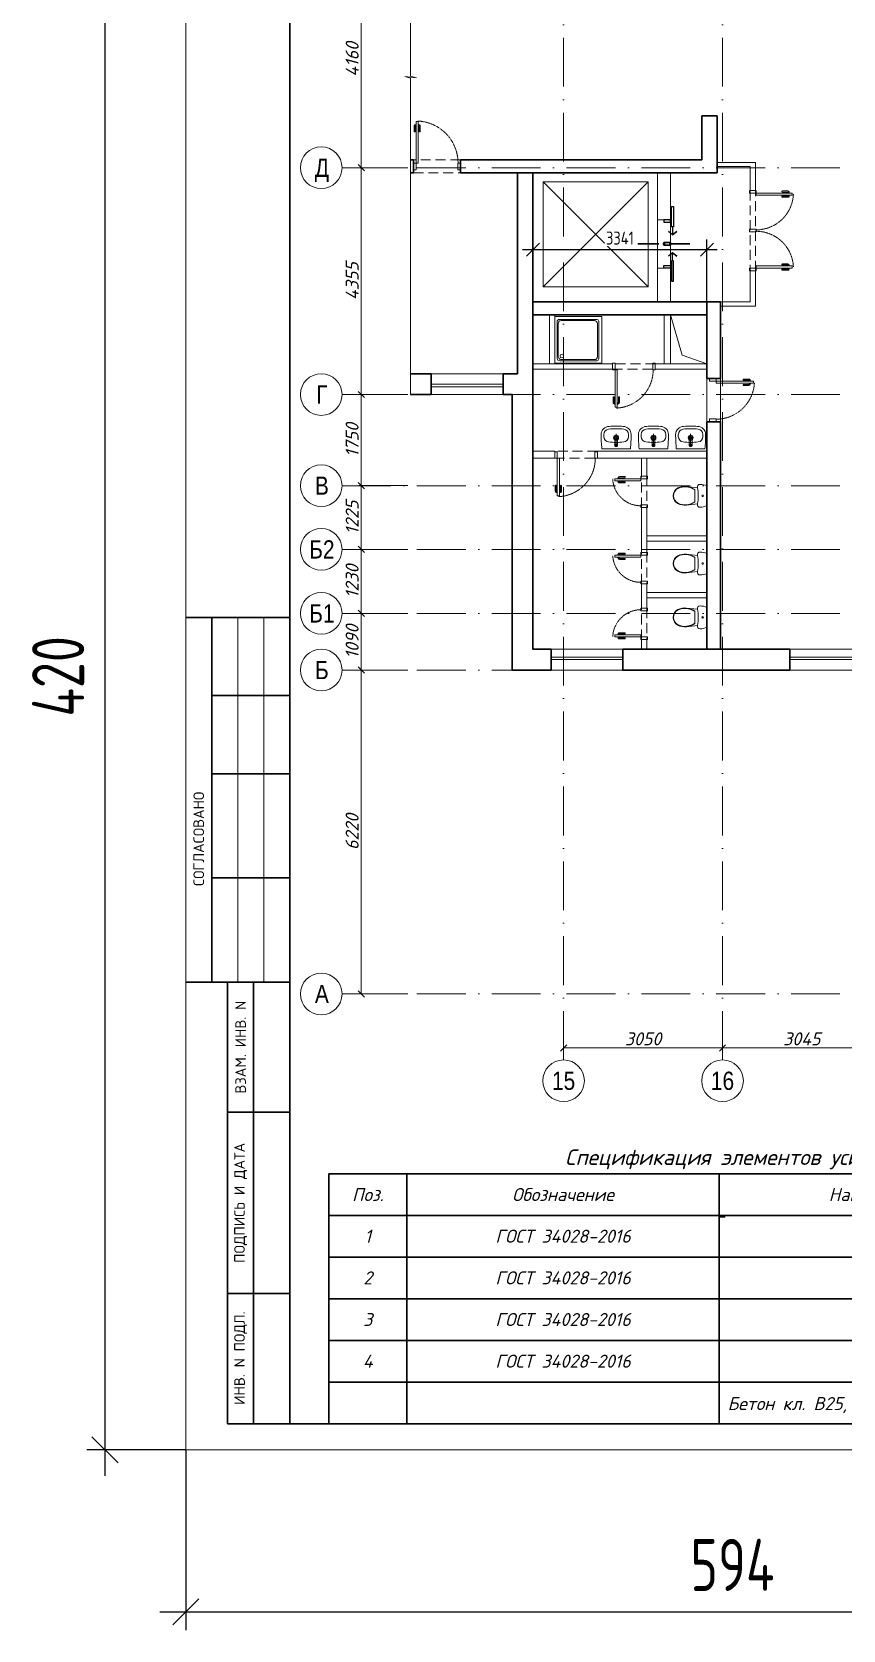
# Model space of a CAD drawing. Header units: millimetres. Extents: x 10124 to 8132345, y -95635 to 1386204.
# Drawn here: x 64546 to 80125, y -56375 to -25689 of the extents above; entities that cross this region are included whole.
import ezdxf
from ezdxf.enums import TextEntityAlignment as Align

# ---------------------------------------------------------------- set-up
doc = ezdxf.new("R2010")
doc.units = ezdxf.units.MM
for name, pattern in [('01_base$0$DASHED2', [0.375, 0.25, -0.125]), ('HIDDEN', [9.525, 6.35, -3.175]), ('K5LT32768', [0]), ('OS', [5.75, 3.75, -1, 0, -1]), ('ГОСТ 2.303 6', [12, 8, -1.5, 1, -1.5])]:
    doc.linetypes.add(name, pattern=pattern)
doc.layers.get('DEFPOINTS').update_dxf_attribs({"color": 1})
for name, color, linetype, lineweight in [('013', 7, 'Continuous', 13), ('АР_Двери', 5, 'Continuous', 18), ('АР_Демонтаж_Стены', 250, 'Continuous', 18), ('АР_Оси', 193, 'Continuous', 9), ('Сан.техника', 153, 'Continuous', 9), ('ТЕКСТ', 214, 'Continuous', 20)]:
    doc.layers.add(name, color=color, linetype=linetype, lineweight=lineweight)
doc.layers.add('Конструктив - Перекрытия', color=7, linetype='Continuous')
doc.layers.add('ТЗК', color=250, linetype='Continuous')
doc.styles.add('01_base$0$UNKTextStyle_ISO', font='arial.ttf')
doc.styles.add('100', font='isocpeui.ttf', dxfattribs={"height": 250})
doc.styles.add('Arial', font='ARIALN.TTF')
doc.styles.add('GOST', font='isocpeur.TTF')
doc.styles.add('Text_Paper', font='isocpeui.ttf')
doc.styles.add('БДА100', font='romand.shx', dxfattribs={"width": 0.7})
doc.styles.add('ГОСТ 2.304', font='CS_Gost2304.shx')
doc.dimstyles.new('100', dxfattribs={"dimtxt": 250, "dimasz": 120, "dimexe": 50, "dimexo": 50, "dimgap": 50, "dimtad": 1, "dimtxsty": '100', "dimblk": 'OBLIQUE', "dimcen": 2.5, "dimadec": 0, "dimazin": 0, "dimtfac": 1, "dimtmove": 0, "dimatfit": 3, "dimfxl": 1, "dimlwd": 15, "dimlwe": 15, "dimarcsym": 0})
doc.dimstyles.new('БДА1', dxfattribs={"dimtxt": 2, "dimasz": 1, "dimexe": 0.7, "dimexo": 0, "dimgap": 0.8, "dimtad": 1, "dimdec": 0, "dimrnd": 1, "dimzin": 0, "dimdsep": 46, "dimtxsty": 'БДА100', "dimblk": 'OBLIQUE', "dimcen": 2, "dimdle": 1, "dimadec": 0, "dimazin": 0, "dimtfac": 1, "dimtdec": 0, "dimtmove": 1, "dimatfit": 3, "dimldrblk": 'NONE', "dimfxl": 0.7, "dimtolj": 1, "dimtzin": 0, "dimlwd": -1, "dimlwe": -1, "dimarcsym": 0})
doc.dimstyles.new('СПДС', dxfattribs={"dimscale": 100, "dimtxt": 2.5, "dimasz": 2.5, "dimexe": 2, "dimexo": 0.625, "dimgap": 1, "dimtad": 1, "dimdec": 0, "dimtxsty": 'ГОСТ 2.304', "dimblk": 'OBLIQUE', "dimblk1": 'OBLIQUE', "dimblk2": 'OBLIQUE', "dimcen": 2.5, "dimdle": 2, "dimadec": 0, "dimazin": 2, "dimtfac": 0.75, "dimtdec": 4, "dimtmove": 1, "dimatfit": 3, "dimfxl": 1, "dimtfill": 1, "dimtolj": 1, "dimarcsym": 1})

# ---------------------------------------------------------------- blocks, each defined once
blk = doc.blocks.new('Podd_100x100')
at = {"layer": 'Сан.техника'}
for p, q in [((-1000, 1000), (0, 1000)), ((-1000, 0), (-1000, 1000)), ((-934, 95), (-934, 899)), ((-910, 134), (-910, 845)), ((-899, 936), (-93, 936)), ((-846, 910), (-138, 910)), ((-80, 849), (-80, 153)), ((-54, 897), (-54, 104)), ((0, 1000), (0, 0)), ((0, 0), (-1000, 0)), ((-106, 50), (-891, 50)), ((-158, 74), (-849, 74))]:
    blk.add_line(p, q, dxfattribs=at)
blk.add_circle((-152, 149), 37.8, dxfattribs=at)
for centre, radius, start, end in [((-897, 899), 37.1, 93.4392, 180), ((-846, 845), 64.4, 89.8866, 180.3705), ((-140, 849), 60.5, 359.6831, 88.2872), ((-93, 897), 39.2, 0.0324, 90), ((-891, 93), 43.1, 176.352, 270.7469), ((-855, 128), 55.1, 174.0824, 276.5324), ((-155, 149), 75.6, 267.8648, 3.2153), ((-107, 102), 52.6, 270.31, 1.996)]:
    blk.add_arc(centre, radius, start, end, dxfattribs=at)
blk = doc.blocks.new('*U855')
blk.add_lwpolyline([(5, 12.5), (5, 62.5), (9, 62.5), (9, 12.5)], close=True)
at = {"color": 8}
for points in [[(5, 56.5), (3.7, 56.5, 0.414214), (1, 53.8), (1, 43.2, 0.414214), (1.7, 42.5), (2.3, 42.5, 0.414214), (3, 43.2), (3, 53.8, -0.414214), (3.7, 54.5), (5, 54.5)], [(9, 56.5), (10.3, 56.5, -0.414214), (13, 53.8), (13, 43.2, -0.414214), (12.3, 42.5), (11.7, 42.5, -0.414214), (11, 43.2), (11, 53.8, 0.414214), (10.3, 54.5), (9, 54.5)]]:
    blk.add_lwpolyline(points, format="xyb", dxfattribs=at)
for points in [[(0, 12.5), (0, 0), (5, 0), (5, 12.5), (0, 12.5)], [(55, 12.5), (55, 0), (60, 0), (60, 12.5), (55, 12.5)]]:
    blk.add_lwpolyline(points)
at = {"color": 8, "linetype": '01_base$0$DASHED2', "lineweight": 9}
blk.add_arc((3, 12.5), 54, 0, 87.4527, dxfattribs=at)
at = {"ltscale": 100, "style": '01_base$0$UNKTextStyle_ISO', "width": 0.8}
blk.add_attdef('МАРКА', text='', height=20, dxfattribs=at).set_placement((58.2, 34.6), align=Align.MIDDLE_CENTER)
blk = doc.blocks.new('01_base$0$WC LT_99')
at = {"layer": 'Сан.техника'}
for p, q in [((18, 619), (8, 587)), ((31, 650), (18, 619)), ((409, 650), (31, 650)), ((422, 619), (409, 650)), ((432, 587), (422, 619)), ((2, 554), (0, 520)), ((0, 520), (5, 498)), ((8, 587), (2, 554)), ((5, 498), (20, 479)), ((20, 479), (40, 469)), ((40, 469), (64, 469)), ((64, 469), (41, 257)), ((60, 341), (48, 300)), ((68, 341), (56, 299)), ((77, 381), (60, 341)), ((86, 381), (68, 341)), ((98, 419), (77, 381)), ((107, 419), (86, 381)), ((342, 419), (98, 419)), ((354, 381), (333, 419)), ((363, 381), (342, 419)), ((372, 341), (354, 381)), ((380, 341), (363, 381)), ((384, 299), (372, 341)), ((399, 257), (376, 469)), ((376, 469), (400, 469)), ((392, 300), (380, 341)), ((400, 469), (420, 479)), ((420, 479), (435, 498)), ((438, 554), (432, 587)), ((435, 498), (440, 520)), ((440, 520), (438, 554)), ((41, 257), (39, 215)), ((39, 215), (44, 173)), ((48, 300), (41, 257)), ((44, 173), (54, 132)), ((49, 256), (47, 215)), ((47, 215), (52, 174)), ((56, 299), (49, 256)), ((52, 174), (62, 134)), ((54, 132), (70, 92)), ((62, 134), (78, 96)), ((70, 92), (97, 54)), ((78, 96), (102, 60)), ((97, 54), (132, 25)), ((102, 60), (136, 32)), ((132, 25), (174, 6)), ((136, 32), (176, 14)), ((174, 6), (220, 0)), ((176, 14), (220, 8)), ((220, 8), (264, 14)), ((220, 0), (266, 6)), ((264, 14), (304, 32)), ((266, 6), (308, 25)), ((304, 32), (338, 60)), ((308, 25), (343, 54)), ((338, 60), (362, 96)), ((343, 54), (370, 92)), ((362, 96), (378, 134)), ((370, 92), (386, 132)), ((378, 134), (388, 174)), ((391, 256), (384, 299)), ((386, 132), (396, 173)), ((388, 174), (393, 215)), ((393, 215), (391, 256)), ((399, 257), (392, 300)), ((396, 173), (401, 215)), ((401, 215), (399, 257))]:
    blk.add_line(p, q, dxfattribs=at)
at = {"layer": 'Сан.техника', "flags": 128}
blk.add_lwpolyline([(376, 469), (338, 475), (299, 480), (259, 483), (220, 484), (181, 483), (141, 480), (102, 475), (64, 469)], dxfattribs=at)
at = {"layer": 'Сан.техника'}
blk.add_circle((220, 567), 15, dxfattribs=at)
blk = doc.blocks.new('01_base$0$Раковина_550')
at = {"layer": 'Сан.техника'}
for p, q in [((-54, 211), (54, 211)), ((-29, 70), (29, 70)), ((-28, 71), (-28, 193)), ((-28, 193), (-28, 71)), ((-28, 71), (-28, 70)), ((-20, 213), (-20, 213)), ((0, 157), (0, 285)), ((0, 37), (0, 226)), ((0, 99), (0, 42)), ((12, 218), (12, 218)), ((28, 193), (28, 71)), ((28, 71), (28, 193)), ((28, 193), (28, 193)), ((28, 70), (28, 71))]:
    blk.add_line(p, q, dxfattribs=at)
at = {"layer": 'Сан.техника', "flags": 128}
blk.add_lwpolyline([(275, 0), (-275, 0, -0.025815), (-288, 275, -0.414214), (-134, 428, -0.047619), (134, 428, -0.414214), (288, 275, -0.025815)], format="xyb", close=True, dxfattribs=at)
at = {"layer": 'Сан.техника'}
for centre, radius in [((0, 211), 48), ((0, 211), 33.3), ((0, 70), 22.4)]:
    blk.add_circle(centre, radius, dxfattribs=at)
for centre, radius, start, end in [((-134, 274), 102, 96.1194, 179.7054), ((0, -978), 1362, 83.8806, 96.1194), ((134, 274), 102, 0.2946, 83.8806), ((2380, 261), 2617, 179.7054, 180.6902), ((-134, 231), 102, 180.6902, 263.8874), ((0, 1484), 1362, 263.8874, 276.1126), ((0, 193), 28.1, 359.9805, 180.0195), ((0, 193), 28.2, 0.0989, 0.3073), ((0, 70), 28.1, 359.6109, 359.6968), ((134, 231), 102, 276.1126, 359.3098), ((-2380, 261), 2617, 359.3098, 0.2946)]:
    blk.add_arc(centre, radius, start, end, dxfattribs=at)
for points, knots in [([(0, 41), (-2, 41), (-4, 42), (-6, 42), (-7, 42), (-9, 43), (-11, 44), (-13, 44), (-14, 45), (-16, 46), (-18, 47), (-19, 48), (-20, 50), (-22, 51), (-23, 53), (-24, 54), (-25, 56), (-26, 57), (-27, 59), (-27, 61), (-28, 63), (-28, 65), (-29, 66), (-29, 68), (-29, 70), (-29, 72), (-29, 74), (-28, 76), (-28, 76), (-28, 76), (-28, 76)], [0, 0, 0, 0, 1, 1, 1, 2, 2, 2, 3, 3, 3, 4, 4, 4, 5, 5, 5, 6, 6, 6, 7, 7, 7, 8, 8, 8, 9, 9, 9, 10, 10, 10, 10]), ([(29, 70), (29, 68), (29, 66), (28, 65), (28, 63), (27, 61), (27, 59), (26, 57), (25, 56), (24, 54), (23, 53), (22, 51), (20, 50), (19, 48), (18, 47), (16, 46), (14, 45), (13, 44), (11, 44), (9, 43), (7, 42), (6, 42), (4, 42), (2, 41), (0, 41)], [0, 0, 0, 0, 1, 1, 1, 2, 2, 2, 3, 3, 3, 4, 4, 4, 5, 5, 5, 6, 6, 6, 7, 7, 7, 8, 8, 8, 8]), ([(28, 76), (28, 76), (28, 76), (28, 76), (29, 74), (29, 72), (29, 70)], [0, 0, 0, 0, 1, 1, 1, 2, 2, 2, 2])]:
    blk.add_open_spline(points, degree=3, knots=knots, dxfattribs=at)
blk = doc.blocks.new('*U852')
at = {"color": 8}
for points in [[(5, 78.5), (3.7, 78.5, 0.414214), (1, 75.8), (1, 65.2, 0.414214), (1.7, 64.5), (2.3, 64.5, 0.414214), (3, 65.2), (3, 75.8, -0.414214), (3.7, 76.5), (5, 76.5)], [(9, 78.5), (10.3, 78.5, -0.414214), (13, 75.8), (13, 65.2, -0.414214), (12.3, 64.5), (11.7, 64.5, -0.414214), (11, 65.2), (11, 75.8, 0.414214), (10.3, 76.5), (9, 76.5)]]:
    blk.add_lwpolyline(points, format="xyb", dxfattribs=at)
blk.add_lwpolyline([(5, 12.5), (5, 84.5), (9, 84.5), (9, 12.5)], close=True)
for points in [[(0, 12.5), (0, 0), (5, 0), (5, 12.5), (0, 12.5)], [(77, 12.5), (77, 0), (82, 0), (82, 12.5), (77, 12.5)]]:
    blk.add_lwpolyline(points)
at = {"color": 8, "linetype": '01_base$0$DASHED2', "lineweight": 9}
blk.add_arc((4.1, 12.5), 73.8, 0, 87.4527, dxfattribs=at)
at = {"ltscale": 100, "style": '01_base$0$UNKTextStyle_ISO', "width": 0.8}
blk.add_attdef('МАРКА', text='', height=20, dxfattribs=at).set_placement((58.2, 34.6), align=Align.MIDDLE_CENTER)
blk = doc.blocks.new('*U859')
for points in [[(0, -12.5), (0, 0), (5, 0), (5, -12.5), (0, -12.5)], [(74.5, -12.5), (74.5, 0), (79.5, 0), (79.5, -12.5), (74.5, -12.5)]]:
    blk.add_lwpolyline(points)
blk.add_lwpolyline([(5, -12.5), (5, -82), (9, -82), (9, -12.5)], close=True)
at = {"color": 8}
for points in [[(5, -76), (3.7, -76, -0.414214), (1, -73.3), (1, -62.7, -0.414214), (1.7, -62), (2.3, -62, -0.414214), (3, -62.7), (3, -73.3, 0.414214), (3.7, -74), (5, -74)], [(9, -76), (10.3, -76, 0.414214), (13, -73.3), (13, -62.7, 0.414214), (12.3, -62), (11.7, -62, 0.414214), (11, -62.7), (11, -73.3, -0.414214), (10.3, -74), (9, -74)]]:
    blk.add_lwpolyline(points, format="xyb", dxfattribs=at)
at = {"color": 8, "linetype": '01_base$0$DASHED2', "lineweight": 9}
blk.add_arc((4, -12.5), 71.6, 272.5473, 0, dxfattribs=at)
at = {"ltscale": 100, "style": '01_base$0$UNKTextStyle_ISO', "width": 0.8}
blk.add_attdef('МАРКА', text='', height=20, dxfattribs=at).set_placement((58.2, 22.1), align=Align.MIDDLE_CENTER)
blk = doc.blocks.new('*U856')
for points in [[(0, -12.5), (0, 0), (5, 0), (5, -12.5), (0, -12.5)], [(13.825, -16.5), (28.825, -16.5), (22.825, -24.5), (28.825, -16.5), (22.825, -8.5)], [(43.825, -12.5), (43.825, 0), (48.825, 0), (48.825, -12.5), (43.825, -12.5)]]:
    blk.add_lwpolyline(points)
blk.add_lwpolyline([(-25, -18.5), (13.825, -18.5), (13.825, -14.5), (-25, -14.5)], close=True)
blk = doc.blocks.new('*U857')
for points in [[(0, -12.5), (0, 0), (5, 0), (5, -12.5), (0, -12.5)], [(14.175, -16.5), (29.175, -16.5), (23.175, -24.5), (29.175, -16.5), (23.175, -8.5)], [(44.175, -12.5), (44.175, 0), (49.175, 0), (49.175, -12.5), (44.175, -12.5)]]:
    blk.add_lwpolyline(points)
blk.add_lwpolyline([(-25, -18.5), (14.175, -18.5), (14.175, -14.5), (-25, -14.5)], close=True)
blk = doc.blocks.new('*U853')
for points in [[(0, -12.5), (0, 0), (5, 0), (5, -12.5), (0, -12.5)], [(77, -12.5), (77, 0), (82, 0), (82, -12.5), (77, -12.5)]]:
    blk.add_lwpolyline(points)
blk.add_lwpolyline([(5, -12.5), (5, -84.5), (9, -84.5), (9, -12.5)], close=True)
at = {"color": 8}
for points in [[(5, -78.5), (3.7, -78.5, -0.414214), (1, -75.8), (1, -65.2, -0.414214), (1.7, -64.5), (2.3, -64.5, -0.414214), (3, -65.2), (3, -75.8, 0.414214), (3.7, -76.5), (5, -76.5)], [(9, -78.5), (10.3, -78.5, 0.414214), (13, -75.8), (13, -65.2, 0.414214), (12.3, -64.5), (11.7, -64.5, 0.414214), (11, -65.2), (11, -75.8, -0.414214), (10.3, -76.5), (9, -76.5)]]:
    blk.add_lwpolyline(points, format="xyb", dxfattribs=at)
at = {"color": 8, "linetype": '01_base$0$DASHED2', "lineweight": 9}
blk.add_arc((4.1, -12.5), 73.8, 272.5473, 0, dxfattribs=at)
at = {"ltscale": 100, "style": '01_base$0$UNKTextStyle_ISO', "width": 0.8}
blk.add_attdef('МАРКА', text='', height=20, dxfattribs=at).set_placement((58.2, 22.1), align=Align.MIDDLE_CENTER)
blk = doc.blocks.new('_OBLIQUE')
at = {"color": 0, "linetype": 'ByBlock'}
blk.add_line((-0.5, -0.5), (0.5, 0.5), dxfattribs=at)
blk = doc.blocks.new('*D1014')
at = {"layer": '013', "color": 0, "lineweight": 15, "ltscale": 100, "transparency": 16777216}
for p, q in [((74758, -44617), (74758, -45248)), ((77810, -44611), (77810, -45248)), ((74758, -45198), (77810, -45198))]:
    blk.add_line(p, q, dxfattribs=at)
at = {"layer": 'DEFPOINTS', "color": 0, "ltscale": 100, "transparency": 16777216}
for p in [(74758, -44567), (77810, -44561), (77810, -45198)]:
    blk.add_point(p, dxfattribs=at)
at = {"layer": '013', "color": 0, "lineweight": 15, "ltscale": 100, "transparency": 16777216, "xscale": 120, "yscale": 120, "zscale": 120, "rotation": 180}
blk.add_blockref('_OBLIQUE', (74758, -45198), dxfattribs=at)
at = {"layer": '013', "color": 0, "lineweight": 15, "ltscale": 100, "transparency": 16777216, "xscale": 120, "yscale": 120, "zscale": 120}
blk.add_blockref('_OBLIQUE', (77810, -45198), dxfattribs=at)
at = {"layer": '013', "color": 0, "ltscale": 100, "transparency": 16777216, "insert": (76284, -45023), "char_height": 250, "attachment_point": 5, "style": '100'}
blk.add_mtext('3050', dxfattribs=at)
blk = doc.blocks.new('*D1015')
at = {"layer": '013', "color": 0, "lineweight": 15, "ltscale": 100, "transparency": 16777216}
for p, q in [((77810, -44617), (77810, -45248)), ((80853, -44612), (80853, -45248)), ((77810, -45198), (80853, -45198))]:
    blk.add_line(p, q, dxfattribs=at)
at = {"layer": 'DEFPOINTS', "color": 0, "ltscale": 100, "transparency": 16777216}
for p in [(77810, -44567), (80853, -44562), (80853, -45198)]:
    blk.add_point(p, dxfattribs=at)
at = {"layer": '013', "color": 0, "lineweight": 15, "ltscale": 100, "transparency": 16777216, "xscale": 120, "yscale": 120, "zscale": 120, "rotation": 180}
blk.add_blockref('_OBLIQUE', (77810, -45198), dxfattribs=at)
at = {"layer": '013', "color": 0, "lineweight": 15, "ltscale": 100, "transparency": 16777216, "xscale": 120, "yscale": 120, "zscale": 120}
blk.add_blockref('_OBLIQUE', (80853, -45198), dxfattribs=at)
at = {"layer": '013', "color": 0, "ltscale": 100, "transparency": 16777216, "insert": (79332, -45023), "char_height": 250, "attachment_point": 5, "style": '100'}
blk.add_mtext('3045', dxfattribs=at)
blk = doc.blocks.new('*U846')
blk.add_lwpolyline([(5, 12.5), (5, 92.5), (9, 92.5), (9, 12.5)], close=True)
at = {"color": 8}
for points in [[(5, 86.5), (3.7, 86.5, 0.414214), (1, 83.8), (1, 73.2, 0.414214), (1.7, 72.5), (2.3, 72.5, 0.414214), (3, 73.2), (3, 83.8, -0.414214), (3.7, 84.5), (5, 84.5)], [(9, 86.5), (10.3, 86.5, -0.414214), (13, 83.8), (13, 73.2, -0.414214), (12.3, 72.5), (11.7, 72.5, -0.414214), (11, 73.2), (11, 83.8, 0.414214), (10.3, 84.5), (9, 84.5)]]:
    blk.add_lwpolyline(points, format="xyb", dxfattribs=at)
for points in [[(0, 12.5), (0, 0), (5, 0), (5, 12.5), (0, 12.5)], [(85, 12.5), (85, 0), (90, 0), (90, 12.5), (85, 12.5)]]:
    blk.add_lwpolyline(points)
at = {"color": 8, "linetype": '01_base$0$DASHED2', "lineweight": 9}
blk.add_arc((4.5, 12.5), 81, 0, 87.4527, dxfattribs=at)
at = {"ltscale": 100, "style": '01_base$0$UNKTextStyle_ISO', "width": 0.8}
blk.add_attdef('МАРКА', text='', height=20, dxfattribs=at).set_placement((58.2, 34.6), align=Align.MIDDLE_CENTER)
blk = doc.blocks.new('A$Ca5471519')
at = {"layer": 'АР_Демонтаж_Стены', "color": 240, "linetype": 'ГОСТ 2.303 6', "lineweight": 30, "ltscale": 50, "true_color": 0xed1f24}
blk.add_line((0, 499), (0, -499), dxfattribs=at)
blk = doc.blocks.new('*D997')
at = {"layer": 'DEFPOINTS', "color": 0, "ltscale": 100, "transparency": 16777216}
for p in [(74170, -29872), (74170, -31120), (77510, -31120)]:
    blk.add_point(p, dxfattribs=at)
at = {"layer": 'Конструктив - Перекрытия', "color": 0, "lineweight": -2, "ltscale": 100, "transparency": 16777216}
for p, q in [((74170, -31057), (74170, -29672)), ((77510, -31057), (77510, -29672)), ((77710, -29872), (73970, -29872))]:
    blk.add_line(p, q, dxfattribs=at)
at = {"layer": 'Конструктив - Перекрытия', "color": 0, "lineweight": -2, "ltscale": 100, "transparency": 16777216, "xscale": 250, "yscale": 250, "zscale": 250, "rotation": 180}
blk.add_blockref('_OBLIQUE', (74170, -29872), dxfattribs=at)
at = {"layer": 'Конструктив - Перекрытия', "color": 0, "lineweight": -2, "ltscale": 100, "transparency": 16777216, "xscale": 250, "yscale": 250, "zscale": 250}
blk.add_blockref('_OBLIQUE', (77510, -29872), dxfattribs=at)
at = {"layer": 'Конструктив - Перекрытия', "color": 0, "lineweight": 0, "ltscale": 100, "transparency": 16777216, "insert": (75840, -29647), "char_height": 250, "attachment_point": 5, "style": 'ГОСТ 2.304', "bg_fill": 3, "box_fill_scale": 1.1, "bg_fill_color": 256, "bg_fill_true_color": 13158600, "bg_fill_transparency": 0}
blk.add_mtext('\\A1;3341', dxfattribs=at)
blk = doc.blocks.new('*D1066')
at = {"layer": 'DEFPOINTS', "color": 0, "transparency": 16777216}
for p, q in [((0, 0), (0, -34.62)), ((594, 0), (594, -34.62)), ((-5, -31.12), (599, -31.12))]:
    blk.add_line(p, q, dxfattribs=at)
for p in [(0, 0), (594, 0), (594, -31.12)]:
    blk.add_point(p, dxfattribs=at)
at = {"layer": 'DEFPOINTS', "color": 0, "transparency": 16777216, "xscale": 5, "yscale": 5, "zscale": 5, "rotation": 180}
blk.add_blockref('_OBLIQUE', (0, -31.12), dxfattribs=at)
at = {"layer": 'DEFPOINTS', "color": 0, "transparency": 16777216, "xscale": 5, "yscale": 5, "zscale": 5}
blk.add_blockref('_OBLIQUE', (594, -31.12), dxfattribs=at)
at = {"layer": 'DEFPOINTS', "color": 0, "lineweight": 0, "transparency": 16777216, "insert": (105, -22.12), "char_height": 10, "attachment_point": 5, "style": 'БДА100'}
blk.add_mtext('\\A1;594', dxfattribs=at)
blk = doc.blocks.new('_None')
blk = doc.blocks.new('*D1067')
at = {"layer": 'DEFPOINTS', "color": 0, "transparency": 16777216}
for p, q in [((-15.52, -5), (-15.52, 425)), ((0, 420), (-19.02, 420)), ((0, 0), (-19.02, 0))]:
    blk.add_line(p, q, dxfattribs=at)
for p in [(-15.52, 420), (0, 420), (0, 0)]:
    blk.add_point(p, dxfattribs=at)
at = {"layer": 'DEFPOINTS', "color": 0, "transparency": 16777216, "xscale": 5, "yscale": 5, "zscale": 5}
for p, rotation in [((-15.52, 420), 90), ((-15.52, 0), 270)]:
    blk.add_blockref('_OBLIQUE', p, dxfattribs=dict(at, rotation=rotation))
at = {"layer": 'DEFPOINTS', "color": 0, "lineweight": 0, "transparency": 16777216, "insert": (-24.52, 148.5), "char_height": 10, "attachment_point": 5, "rotation": 90, "style": 'БДА100'}
blk.add_mtext('\\A1;420', dxfattribs=at)
blk = doc.blocks.new('*D1069')
at = {"layer": '013', "color": 0, "lineweight": 15, "ltscale": 100, "transparency": 16777216}
for p, q in [((71769, -37941), (70821, -37941)), ((70871, -44161), (70871, -37941)), ((71769, -44161), (70821, -44161))]:
    blk.add_line(p, q, dxfattribs=at)
at = {"layer": 'DEFPOINTS', "color": 0, "ltscale": 100, "transparency": 16777216}
for p in [(70871, -37941), (71819, -37941), (71819, -44161)]:
    blk.add_point(p, dxfattribs=at)
at = {"layer": '013', "color": 0, "lineweight": 15, "ltscale": 100, "transparency": 16777216, "xscale": 120, "yscale": 120, "zscale": 120}
for p, rotation in [((70871, -37941), 90), ((70871, -44161), 270)]:
    blk.add_blockref('_OBLIQUE', p, dxfattribs=dict(at, rotation=rotation))
at = {"layer": '013', "color": 0, "ltscale": 100, "transparency": 16777216, "insert": (70696, -41051), "char_height": 250, "attachment_point": 5, "rotation": 90, "style": '100'}
blk.add_mtext('6220', dxfattribs=at)
blk = doc.blocks.new('*D1070')
at = {"layer": '013', "color": 0, "lineweight": 15, "ltscale": 100, "transparency": 16777216}
for p, q in [((71769, -36854), (70821, -36854)), ((70871, -37941), (70871, -36854)), ((71769, -37941), (70821, -37941))]:
    blk.add_line(p, q, dxfattribs=at)
at = {"layer": 'DEFPOINTS', "color": 0, "ltscale": 100, "transparency": 16777216}
for p in [(70871, -36854), (71819, -36854), (71819, -37941)]:
    blk.add_point(p, dxfattribs=at)
at = {"layer": '013', "color": 0, "lineweight": 15, "ltscale": 100, "transparency": 16777216, "xscale": 120, "yscale": 120, "zscale": 120}
for p, rotation in [((70871, -36854), 90), ((70871, -37941), 270)]:
    blk.add_blockref('_OBLIQUE', p, dxfattribs=dict(at, rotation=rotation))
at = {"layer": '013', "color": 0, "ltscale": 100, "transparency": 16777216, "insert": (70696, -37397), "char_height": 250, "attachment_point": 5, "rotation": 90, "style": '100'}
blk.add_mtext('1090', dxfattribs=at)
blk = doc.blocks.new('*D1071')
at = {"layer": '013', "color": 0, "lineweight": 15, "ltscale": 100, "transparency": 16777216}
for p, q in [((71769, -32651), (70822, -32651)), ((70872, -34401), (70872, -32651)), ((71769, -34401), (70822, -34401))]:
    blk.add_line(p, q, dxfattribs=at)
at = {"layer": 'DEFPOINTS', "color": 0, "ltscale": 100, "transparency": 16777216}
for p in [(70872, -32651), (71819, -32651), (71819, -34401)]:
    blk.add_point(p, dxfattribs=at)
at = {"layer": '013', "color": 0, "lineweight": 15, "ltscale": 100, "transparency": 16777216, "xscale": 120, "yscale": 120, "zscale": 120}
for p, rotation in [((70872, -32651), 90), ((70872, -34401), 270)]:
    blk.add_blockref('_OBLIQUE', p, dxfattribs=dict(at, rotation=rotation))
at = {"layer": '013', "color": 0, "ltscale": 100, "transparency": 16777216, "insert": (70696, -33526), "char_height": 250, "attachment_point": 5, "rotation": 90, "style": '100'}
blk.add_mtext('1750', dxfattribs=at)
blk = doc.blocks.new('*D1072')
at = {"layer": '013', "color": 0, "lineweight": 15, "ltscale": 100, "transparency": 16777216}
for p, q in [((71769, -35625), (70821, -35625)), ((70871, -36854), (70871, -35625)), ((71769, -36854), (70821, -36854))]:
    blk.add_line(p, q, dxfattribs=at)
at = {"layer": 'DEFPOINTS', "color": 0, "ltscale": 100, "transparency": 16777216}
for p in [(70871, -35625), (71819, -35625), (71819, -36854)]:
    blk.add_point(p, dxfattribs=at)
at = {"layer": '013', "color": 0, "lineweight": 15, "ltscale": 100, "transparency": 16777216, "xscale": 120, "yscale": 120, "zscale": 120}
for p, rotation in [((70871, -35625), 90), ((70871, -36854), 270)]:
    blk.add_blockref('_OBLIQUE', p, dxfattribs=dict(at, rotation=rotation))
at = {"layer": '013', "color": 0, "ltscale": 100, "transparency": 16777216, "insert": (70696, -36239), "char_height": 250, "attachment_point": 5, "rotation": 90, "style": '100'}
blk.add_mtext('1230', dxfattribs=at)
blk = doc.blocks.new('*D1073')
at = {"layer": '013', "color": 0, "lineweight": 15, "ltscale": 100, "transparency": 16777216}
for p, q in [((71769, -34401), (70822, -34401)), ((70872, -35625), (70872, -34401)), ((71769, -35625), (70822, -35625))]:
    blk.add_line(p, q, dxfattribs=at)
at = {"layer": 'DEFPOINTS', "color": 0, "ltscale": 100, "transparency": 16777216}
for p in [(70872, -34401), (71819, -34401), (71819, -35625)]:
    blk.add_point(p, dxfattribs=at)
at = {"layer": '013', "color": 0, "lineweight": 15, "ltscale": 100, "transparency": 16777216, "xscale": 120, "yscale": 120, "zscale": 120}
for p, rotation in [((70872, -34401), 90), ((70872, -35625), 270)]:
    blk.add_blockref('_OBLIQUE', p, dxfattribs=dict(at, rotation=rotation))
at = {"layer": '013', "color": 0, "ltscale": 100, "transparency": 16777216, "insert": (70697, -35013), "char_height": 250, "attachment_point": 5, "rotation": 90, "style": '100'}
blk.add_mtext('1225', dxfattribs=at)
blk = doc.blocks.new('*D1074')
at = {"layer": '013', "color": 0, "lineweight": 15, "ltscale": 100, "transparency": 16777216}
for p, q in [((71769, -28296), (70822, -28296)), ((70872, -32651), (70872, -28296)), ((71769, -32651), (70822, -32651))]:
    blk.add_line(p, q, dxfattribs=at)
at = {"layer": 'DEFPOINTS', "color": 0, "ltscale": 100, "transparency": 16777216}
for p in [(70872, -28296), (71819, -28296), (71819, -32651)]:
    blk.add_point(p, dxfattribs=at)
at = {"layer": '013', "color": 0, "lineweight": 15, "ltscale": 100, "transparency": 16777216, "xscale": 120, "yscale": 120, "zscale": 120}
for p, rotation in [((70872, -28296), 90), ((70872, -32651), 270)]:
    blk.add_blockref('_OBLIQUE', p, dxfattribs=dict(at, rotation=rotation))
at = {"layer": '013', "color": 0, "ltscale": 100, "transparency": 16777216, "insert": (70697, -30474), "char_height": 250, "attachment_point": 5, "rotation": 90, "style": '100'}
blk.add_mtext('4355', dxfattribs=at)
blk = doc.blocks.new('*D1075')
at = {"layer": '013', "color": 0, "lineweight": 15, "ltscale": 100, "transparency": 16777216}
for p, q in [((71769, -24136), (70822, -24136)), ((70872, -28296), (70872, -24136)), ((71769, -28296), (70822, -28296))]:
    blk.add_line(p, q, dxfattribs=at)
at = {"layer": 'DEFPOINTS', "color": 0, "ltscale": 100, "transparency": 16777216}
for p in [(70872, -24136), (71819, -24136), (71819, -28296)]:
    blk.add_point(p, dxfattribs=at)
at = {"layer": '013', "color": 0, "lineweight": 15, "ltscale": 100, "transparency": 16777216, "xscale": 120, "yscale": 120, "zscale": 120}
for p, rotation in [((70872, -24136), 90), ((70872, -28296), 270)]:
    blk.add_blockref('_OBLIQUE', p, dxfattribs=dict(at, rotation=rotation))
at = {"layer": '013', "color": 0, "ltscale": 100, "transparency": 16777216, "insert": (70697, -26216), "char_height": 250, "attachment_point": 5, "rotation": 90, "style": '100'}
blk.add_mtext('4160', dxfattribs=at)
blk = doc.blocks.new('*T1107')
at = {"layer": '013', "color": 0, "linetype": 'ByBlock', "lineweight": 30, "ltscale": 100, "transparency": 16777216}
for p, q in [((0, 0), (18500, 0)), ((0, 0), (0, -4800)), ((1500, 0), (1500, -4800)), ((7500, 0), (7500, -4800)), ((14000, 0), (14000, -4800)), ((15000, 0), (15000, -4800)), ((16500, 0), (16500, -4800)), ((18500, 0), (18500, -4800)), ((0, -800), (18500, -800)), ((0, -1600), (18500, -1600)), ((0, -2400), (18500, -2400)), ((0, -3200), (18500, -3200)), ((0, -4000), (18500, -4000)), ((0, -4800), (18500, -4800))]:
    blk.add_line(p, q, dxfattribs=at)
at = {"layer": '013', "color": 0, "lineweight": 30, "ltscale": 100, "transparency": 16777216, "char_height": 250, "style": '100'}
for s, insert, width, attachment_point in [('Поз.', (750, -400), 1497, 5), ('Обозначение', (4500, -400), 5997, 5), ('Наименование', (10750, -400), 6497, 5), ('Кол. шт.', (14500, -400), 997, 5), ('Масса ед. кг.', (15750, -400), 1497, 5), ('Прим.', (17500, -400), 1997, 5), ('1', (750, -1200), 1497, 5), ('ГОСТ 34028-2016', (4500, -1200), 5997, 5), ('2', (750, -2000), 1497, 5), ('ГОСТ 34028-2016', (4500, -2000), 5997, 5), ('3', (750, -2800), 1497, 5), ('ГОСТ 34028-2016', (4500, -2800), 5997, 5), ('4', (750, -3600), 1497, 5), ('ГОСТ 34028-2016', (4500, -3600), 5997, 5), ('\\A1; Бетон кл. В25, W6, F150         (м{\\H0.7x;\\S3^ ;})', (7502, -4400), 6497, 4), ('16.6', (14500, -4400), 997, 5)]:
    blk.add_mtext(s, dxfattribs=dict(at, insert=insert, width=width, attachment_point=attachment_point))
blk = doc.blocks.new('*T1108')
at = {"layer": 'DEFPOINTS', "color": 8, "linetype": 'ByBlock', "lineweight": 0, "ltscale": 100, "transparency": 16777216}
for p, q in [((0, 0), (110, 0)), ((0, 0), (0, -32)), ((7, 0), (7, -32)), ((13, 0), (13, -32)), ((52, 0), (52, -32)), ((65, 0), (65, -32)), ((75, 0), (75, -32)), ((90, 0), (90, -32)), ((110, 0), (110, -32)), ((0, -8), (110, -8)), ((0, -16), (110, -16)), ((0, -24), (110, -24)), ((0, -32), (110, -32))]:
    blk.add_line(p, q, dxfattribs=at)
at = {"color": 2, "ltscale": 100, "transparency": 16777216, "style": 'Text_Paper'}
for s, insert, char_height, width, attachment_point in [('{\\fArial|b0|i0|c204|p34;%%C}', (6, -4), 2.5, 4.05, 6), ('{\\fArial|b0|i0|c204|p34;%%C}', (6, -20), 2.5, 4.05, 6), ('{\\fArial|b0|i0|c204|p34;%%C}', (6, -28), 2.5, 4.05, 6), ('{\\T0.85;12}', (9, -4), 2.5, 3.44, 4), ('{\\T0.85;6}', (9, -20), 2.5, 3.44, 4), ('{\\T0.85;12}', (9, -28), 2.5, 3.44, 4), ('A500С            L=', (15, -4), 2.5, 35.91, 4), ('A240             L=', (15, -20), 2.5, 35.91, 4), ('A500С            L=', (15, -28), 2.5, 35.91, 4), ('3580', (54, -4), 2.5, 9.6, 4), ('295', (54, -20), 2.5, 9.6, 4), ('550', (54, -28), 2.5, 9.6, 4), ('{\\T0.95;254}', (70, -4), 2.4, 7, 5), ('{\\T0.95;576}', (70, -20), 2.4, 7, 5), ('{\\T0.95;357}', (70, -28), 2.4, 7, 5), ('3.18', (82, -4), 2.5, 12, 5), ('0.07', (82, -20), 2.5, 12, 5), ('0.49', (82, -28), 2.5, 12, 5), ('807.31', (100, -4), 2.5, 16.97, 5), ('174.32', (100, -28), 2.5, 16.97, 5), ('37.71', (100, -20), 2.5, 16.97, 5)]:
    blk.add_mtext(s, dxfattribs=dict(at, insert=insert, char_height=char_height, width=width, attachment_point=attachment_point))
at = {"color": 96, "ltscale": 100, "true_color": 0x018407, "transparency": 16777216, "style": 'Text_Paper'}
for s, insert, char_height, width, attachment_point in [('{\\fArial|b0|i0|c204|p34;%%C}', (6, -12), 2.5, 4.05, 6), ('{\\T0.85;12}', (9, -12), 2.5, 3.44, 4), ('A500С         L (м.п.)', (15, -12), 2.5, 35.91, 4), ('{\\T0.8;954.6', (54, -12), 2.5, 9.6, 4), ('{\\T0.95;-}', (70, -12), 2.4, 7, 5), ('0.888', (82, -12), 2.5, 12, 5), ('847.68', (100, -12), 2.5, 16.97, 5)]:
    blk.add_mtext(s, dxfattribs=dict(at, insert=insert, char_height=char_height, width=width, attachment_point=attachment_point))
blk = doc.blocks.new('*U1065')
at = {"color": 44, "lineweight": 20, "ltscale": 10}
for p, q in [((0, 420), (0, 0)), ((0, 0), (594, 0))]:
    blk.add_line(p, q, dxfattribs=at)
at = {"color": 137, "lineweight": 35, "ltscale": 10}
for p, q in [((20, 415), (20, 5)), ((0, 159.8), (20, 159.8)), ((5, 89.8), (5, 159.8)), ((5, 144.8), (20, 144.8)), ((5, 129.8), (20, 129.8)), ((5, 109.8), (20, 109.8)), ((0, 89.8), (20, 89.8)), ((8.04, 89.8), (8.04, 5)), ((13.02, 89.8), (13.02, 5)), ((8.04, 64.8), (20, 64.8)), ((8.04, 30), (20, 30)), ((8.04, 5), (589, 5))]:
    blk.add_line(p, q, dxfattribs=at)
at = {"color": 44, "lineweight": 13}
for p, q in [((10, 89.8), (10, 159.8)), ((15, 89.8), (15, 159.8))]:
    blk.add_line(p, q, dxfattribs=at)
at = {"color": 0, "lineweight": 13, "char_height": 2.0408, "attachment_point": 5, "rotation": 90, "style": 'GOST'}
for s, insert, width in [('СОГЛАСОВАНО', (2.49, 117.3), 55), ('ВЗАМ. ИНВ. N', (10.53, 77.3), 25), ('ПОДПИСЬ И ДАТА', (10.53, 47.4), 34.7978), ('ИНВ. N ПОДЛ.', (10.53, 17.6), 24.8009)]:
    blk.add_mtext(s, dxfattribs=dict(at, insert=insert, width=width))
at = {"color": 44, "lineweight": 13, "style": 'GOST', "oblique": 10, "width": 0.8}
for tag in ['ФОРМАТВЕРТ', 'ФОРМАТГОРИЗ']:
    blk.add_attdef(tag, (542.98, 1.6), '', height=2, dxfattribs=at)
at = {"layer": 'DEFPOINTS', "color": 251, "lineweight": 0}
dim = blk.add_linear_dim(base=(-15.52, 420), p1=(0, 0), p2=(0, 420), angle=90, dimstyle='БДА1', override={"dimscale": 5}, dxfattribs=at)
dim.commit()
dim.dimension.update_dxf_attribs({"geometry": '*D1067', "text_midpoint": (-15.52, 148.5), "dimtype": 160})
dim = blk.add_linear_dim(base=(594, -31.12), p1=(0, 0), p2=(594, 0), dimstyle='БДА1', override={"dimscale": 5}, dxfattribs=at)
dim.commit()
dim.dimension.update_dxf_attribs({"geometry": '*D1066', "text_midpoint": (105, -31.12), "dimtype": 160})

msp = doc.modelspace()

# ---------------------------------------------------------------- linework, layer by layer
at = {"color": 18, "lineweight": 0, "ltscale": 100, "true_color": 0x000000}
msp.add_lwpolyline([(77510.202, -33177.628), (77770.24, -33177.628), (77770.24, -32345.931), (77510.202, -32345.931)], close=True, dxfattribs=at)
at = {"layer": '013', "ltscale": 100}
msp.add_lwpolyline([(71819.198, -32651.196), (71819.198, -26577.963), (71706.203, -26546.023), (71931.396, -26571.304), (71819.198, -26539.702), (71819.198, -12769.66)], dxfattribs=at)
at = {"layer": 'АР_Демонтаж_Стены', "linetype": 'HIDDEN', "lineweight": 20, "ltscale": 30}
for points in [[(71875.516, -28396.196), (72775.516, -28396.196), (72775.516, -28146.196), (71875.516, -28146.196)], [(78343.73, -30272.915), (78443.73, -30272.915), (78443.73, -28732.915), (78343.73, -28732.915)], [(76560.559, -30223.756), (76810.544, -30223.756), (76810.544, -29293.756), (76560.559, -29293.756)], [(75699.356, -32164.352), (76519.356, -32164.352), (76519.356, -32061.144), (75699.356, -32061.144)], [(74587.508, -33874.352), (75407.508, -33874.352), (75407.508, -33741.677), (74587.508, -33741.677)], [(76252.759, -34217.649), (76355.283, -34217.649), (76356.545, -34817.649), (76254.021, -34817.649)], [(76252.759, -35687.056), (76355.283, -35687.056), (76356.545, -36287.056), (76254.021, -36287.056)], [(76252.759, -36753.995), (76355.283, -36753.995), (76356.545, -37353.995), (76254.021, -37353.995)]]:
    msp.add_lwpolyline(points, close=True, dxfattribs=at)
at = {"layer": 'АР_Оси', "linetype": 'OS', "ltscale": 250}
for p, q in [((74757.788, -45428.314), (74757.788, -12136.619)), ((77810.24, -45428.314), (77810.24, -12136.619)), ((70502.808, -28296.196), (96070.045, -28296.196)), ((70502.808, -32651.196), (96070.045, -32651.196)), ((70502.808, -34401.196), (96070.045, -34401.196)), ((70502.808, -35624.777), (95242.52, -35624.777)), ((70502.808, -36853.656), (95242.52, -36853.656)), ((70502.808, -37941.196), (96070.045, -37941.196)), ((70502.808, -44161.196), (96070.045, -44161.196))]:
    msp.add_line(p, q, dxfattribs=at)
at = {"layer": 'ТЗК', "lineweight": 30, "ltscale": 100}
for p, q in [((77410.24, -27302.853), (77710.24, -27302.853)), ((71819.198, -28146.196), (71875.516, -28146.196)), ((71875.516, -28146.196), (71875.516, -28396.196)), ((72775.516, -28146.196), (77410.24, -28146.196)), ((72775.516, -28146.196), (72775.516, -28396.196)), ((71819.198, -28396.196), (71875.516, -28396.196)), ((72775.516, -28396.196), (77710.24, -28396.196)), ((73869.535, -32251.196), (73869.535, -28396.196)), ((74169.535, -30869.935), (77770.24, -30869.935)), ((74169.535, -31119.935), (77510.24, -31119.935)), ((72215.566, -32651.196), (72215.566, -32251.196)), ((73595.566, -32251.196), (73595.566, -32651.196)), ((73595.566, -32651.196), (73595.566, -32251.196)), ((74516.101, -37541.196), (74516.101, -37941.196))]:
    msp.add_line(p, q, dxfattribs=at)
at = {"layer": 'ТЗК', "lineweight": 20, "ltscale": 100}
for p, q in [((74363.627, -30584.856), (76380.533, -28567.044)), ((76380.533, -30584.856), (74363.627, -28567.044)), ((78343.73, -28732.915), (78443.73, -28732.915)), ((76560.559, -29293.756), (76810.544, -29293.756)), ((76560.559, -30223.756), (76810.544, -30223.756)), ((78343.73, -30272.915), (78443.73, -30272.915)), ((74169.535, -32061.677), (75699.356, -32061.677)), ((74169.535, -32161.677), (75699.356, -32161.677)), ((75699.356, -32061.677), (75699.356, -32161.677)), ((76519.356, -32061.677), (77510.24, -32061.677)), ((76519.356, -32061.677), (76519.356, -32161.677)), ((76519.356, -32161.677), (77510.24, -32161.677)), ((72215.566, -32451.196), (73595.566, -32451.196)), ((72215.566, -32501.196), (73595.566, -32501.196)), ((74169.535, -33741.677), (74587.508, -33741.677)), ((74587.508, -33741.677), (74587.508, -33871.677)), ((75407.508, -33741.677), (77510.202, -33741.677)), ((75407.508, -33741.677), (75407.508, -33871.677)), ((74169.535, -33871.677), (74587.508, -33871.677)), ((75407.508, -33871.677), (77510.202, -33871.677)), ((76254.021, -33871.677), (76254.021, -34217.649)), ((76354.021, -33871.677), (76354.021, -34217.649)), ((76254.021, -34217.649), (76354.021, -34217.649)), ((76254.021, -34817.649), (76254.021, -35687.056)), ((76254.021, -34817.649), (76354.021, -34817.649)), ((76354.021, -34817.649), (76354.021, -35687.056)), ((76354.021, -35364.305), (77510.202, -35364.305)), ((76354.021, -35464.305), (77510.202, -35464.305)), ((76254.021, -35687.056), (76354.021, -35687.056)), ((76254.021, -36287.056), (76254.021, -36753.995)), ((76254.021, -36287.056), (76354.021, -36287.056)), ((76354.021, -36287.056), (76354.021, -36753.995)), ((76354.021, -36454.305), (77510.202, -36454.305)), ((76254.021, -36753.995), (76354.021, -36753.995)), ((76354.021, -36554.305), (77510.202, -36554.305)), ((76254.021, -37353.995), (76254.021, -37541.196)), ((76254.021, -37353.995), (76354.021, -37353.995)), ((76354.021, -37353.995), (76354.021, -37541.196)), ((74516.101, -37691.196), (75896.101, -37691.196)), ((74516.101, -37741.196), (75896.101, -37741.196)), ((79106.101, -37691.196), (80736.101, -37691.196)), ((79106.101, -37741.196), (80736.101, -37741.196))]:
    msp.add_line(p, q, dxfattribs=at)
at = {"layer": 'ТЗК', "lineweight": 30, "ltscale": 100}
for points in [[(77410.24, -27302.853), (77410.24, -28146.196)], [(77710.24, -27302.853), (77710.24, -28396.196)], [(74169.535, -28396.196), (74169.535, -37541.196), (74516.101, -37541.196)], [(77510.24, -30869.935), (77510.24, -32345.931), (77770.24, -32345.931), (77770.24, -30869.935), (77510.24, -30869.935)], [(72215.566, -32251.196), (71819.198, -32251.196)], [(71819.198, -32251.196), (72215.566, -32251.196)], [(73595.566, -32251.196), (73869.535, -32251.196)], [(72215.566, -32651.196), (71819.198, -32651.196)], [(71819.198, -32651.196), (72215.566, -32651.196)], [(73595.566, -32651.196), (73769.535, -32651.196), (73769.535, -37941.196), (74516.101, -37941.196)], [(77769.535, -33168.438), (77769.535, -37541.196)]]:
    msp.add_lwpolyline(points, dxfattribs=at)
at = {"layer": 'ТЗК', "lineweight": 20, "ltscale": 100}
for points in [[(77710.24, -28193.786), (78443.73, -28193.786), (78443.73, -28732.915)], [(76560.559, -29293.756), (76560.559, -28396.196)], [(76810.544, -28396.196), (76810.544, -29293.756)], [(77710.24, -28271.196), (78343.73, -28271.196), (78343.73, -28732.915)], [(76560.559, -30869.935), (76560.559, -30223.756)], [(76810.544, -30223.756), (76810.544, -30869.935)], [(78443.73, -30272.915), (78443.73, -30952.835), (77770.24, -30952.835)], [(78343.73, -30272.915), (78343.73, -30869.935), (77770.24, -30869.935)], [(74169.535, -32061.677), (74589.367, -32061.677), (74589.367, -31119.935), (74169.535, -31119.935)], [(74484.367, -32061.677), (74484.367, -31119.935), (74169.535, -31119.935)], [(76688.199, -32061.677), (76688.199, -31119.935)], [(76810.544, -31119.935), (76810.544, -32061.677)], [(76810.544, -31119.935), (77032.386, -31892.688), (77510.24, -32061.677)]]:
    msp.add_lwpolyline(points, dxfattribs=at)
for points in [[(74363.627, -28567.044), (76380.533, -28567.044), (76380.533, -30584.856), (74363.627, -30584.856)], [(76560.559, -30223.756), (76810.544, -30223.756), (76810.544, -29293.756), (76560.559, -29293.756)], [(73595.566, -32651.196), (72215.566, -32651.196), (72215.566, -32251.196), (73595.566, -32251.196)], [(74516.101, -37941.196), (75896.101, -37941.196), (75896.101, -37541.196), (74516.101, -37541.196)], [(79106.101, -37941.196), (80736.101, -37941.196), (80736.101, -37541.196), (79106.101, -37541.196)]]:
    msp.add_lwpolyline(points, close=True, dxfattribs=at)
at = {"layer": 'ТЗК', "lineweight": 30, "ltscale": 100}
for points in [[(77510.202, -37542.573), (77770.24, -37539.819), (77770.24, -33174.874), (77510.202, -33177.628)], [(75896.101, -37941.196), (79106.101, -37941.196), (79106.101, -37541.196), (75896.101, -37541.196)]]:
    msp.add_lwpolyline(points, close=True, dxfattribs=at)
at = {"layer": 'ТЗК', "linetype": 'K5LT32768', "lineweight": 18}
for centre in [(70102.808, -28296.196), (70102.808, -32651.196), (70102.808, -34401.196), (70102.808, -35624.777), (70102.808, -36853.656), (70102.808, -37941.196), (70102.808, -44161.196), (74757.788, -45828.314), (77810.24, -45828.314)]:
    msp.add_circle(centre, 400, dxfattribs=at)

# ---------------------------------------------------------------- block references
for name, p in [('*T1107', (70246.946, -47612.707)), ('*T1108', (77746.946, -48412.707))]:
    msp.add_blockref(name, p)
at = {"layer": 'АР_Двери', "lineweight": 30, "ltscale": 100, "xscale": 10, "yscale": 10, "zscale": 10}
msp.add_blockref('*U846', (71875.516, -28333.696), dxfattribs=at)
at = {"layer": 'АР_Двери', "lineweight": 30, "ltscale": 100, "yscale": 10, "zscale": 10}
for name, p, xscale, rotation in [('*U859', (78331.23, -28732.915), -10, 90), ('*U859', (78331.23, -30272.915), 10, 90.00000000000001), ('*U852', (75699.356, -32049.177), -10, 180), ('*U853', (77560.901, -32345.931), -10, 90), ('*U852', (74587.508, -33749.352), -10, 180), ('*U855', (76366.521, -34217.649), -10, 90), ('*U855', (76366.521, -35687.056), -10, 90), ('*U855', (76366.521, -37353.995), 10, 90.00000000000001)]:
    msp.add_blockref(name, p, dxfattribs=dict(at, xscale=xscale, rotation=rotation))
at = {"layer": 'ТЗК', "color": 240, "lineweight": 30, "ltscale": 100, "true_color": 0xed1f24, "yscale": 10, "zscale": 10}
for name, p, xscale, rotation in [('*U856', (76685.544, -29293.756), -10, 90), ('*U857', (76685.544, -30223.756), 10, 90.00000000000001)]:
    msp.add_blockref(name, p, dxfattribs=dict(at, xscale=xscale, rotation=rotation))
at = {"layer": 'ТЗК', "color": 240, "lineweight": 30, "ltscale": 100, "true_color": 0xed1f24, "rotation": 90}
msp.add_blockref('A$Ca5471519', (76685.544, -29757.006), dxfattribs=at)
at = {"layer": 'ТЗК', "lineweight": 30, "xscale": 0.9, "yscale": 0.9, "zscale": 0.9, "rotation": 270}
msp.add_blockref('Podd_100x100', (74589.367, -32051.266), dxfattribs=at)
at = {"layer": 'ТЗК', "lineweight": 30, "xscale": -1}
for p in [(75767.34, -33691.677), (76483.963, -33691.677), (77198.053, -33691.677)]:
    msp.add_blockref('01_base$0$Раковина_550', p, dxfattribs=at)
at = {"layer": 'ТЗК', "lineweight": 30, "xscale": -1, "rotation": 270}
for p in [(76860.202, -34815.971), (76860.202, -36115.798), (76860.202, -37149.971)]:
    msp.add_blockref('01_base$0$WC LT_99', p, dxfattribs=at)

# ---------------------------------------------------------------- texts
at = {"layer": 'ТЕКСТ', "style": '100'}
msp.add_text('Спецификация элементов усиления бутового фундамента', height=300, dxfattribs=at).set_placement((74786.076, -47445.033))
at = {"layer": 'ТЗК', "lineweight": 30, "style": 'Arial'}
for s, p in [('Д', (70114.819, -28296.196)), ('Г', (70114.819, -32651.196)), ('В', (70114.819, -34401.196)), ('Б2', (70114.819, -35624.777)), ('Б1', (70114.819, -36853.656)), ('Б', (70114.819, -37941.196)), ('А', (70114.819, -44161.196)), ('15', (74757.788, -45828.314)), ('16', (77810.24, -45828.314))]:
    msp.add_text(s, height=350, dxfattribs=at).set_placement(p, align=Align.MIDDLE_CENTER)

# ---------------------------------------------------------------- dimensions: what is measured, and where the dimension line sits
at = {"layer": '013', "ltscale": 100}
for base, p1, p2, picture, middle in [((70872.243, -24136.196), (71819.198, -28296.196), (71819.198, -24136.196), '*D1075', (70697.243, -26216.196)), ((70872.243, -28296.196), (71819.198, -32651.196), (71819.198, -28296.196), '*D1074', (70697.243, -30473.696)), ((70872.243, -32651.196), (71819.198, -34401.196), (71819.198, -32651.196), '*D1071', (70695.633, -33526.196)), ((70872.243, -34401.196), (71819.198, -35624.777), (71819.198, -34401.196), '*D1073', (70697.243, -35012.986)), ((70871.243, -35624.777), (71819.198, -36853.656), (71819.198, -35624.777), '*D1072', (70696.243, -36239.217)), ((70871.243, -37941.196), (71819.198, -44161.196), (71819.198, -37941.196), '*D1069', (70696.243, -41051.196))]:
    dim = msp.add_linear_dim(base=base, p1=p1, p2=p2, angle=270, dimstyle='100', override={"dimrnd": 5}, dxfattribs=at)
    dim.commit()
    dim.dimension.update_dxf_attribs({"geometry": picture, "text_midpoint": middle})
dim = msp.add_linear_dim(base=(70871.243, -36853.656), p1=(71819.198, -37941.196), p2=(71819.198, -36853.656), angle=270, dimstyle='100', override={"dimrnd": 5}, dxfattribs=at)
dim.commit()
dim.dimension.update_dxf_attribs({"geometry": '*D1070', "text_midpoint": (70871.243, -37397.426), "dimtype": 160})
for base, p1, p2, picture, middle in [((77810.24, -45197.732), (74757.788, -44566.636), (77810.24, -44561.49), '*D1014', (76284.014, -45022.732)), ((80853.108, -45197.732), (77810.24, -44566.636), (80853.108, -44561.507), '*D1015', (79331.674, -45022.732))]:
    dim = msp.add_linear_dim(base=base, p1=p1, p2=p2, dimstyle='100', override={"dimrnd": 5}, dxfattribs=at)
    dim.commit()
    dim.dimension.update_dxf_attribs({"geometry": picture, "text_midpoint": middle})

# ---------------------------------------------------------------- next in the draw order: dimensions: what is measured, and where the dimension line sits
at = {"layer": 'Конструктив - Перекрытия', "lineweight": 0, "ltscale": 100}
dim = msp.add_linear_dim(base=(74169.535, -29872.144), p1=(77510.24, -31119.935), p2=(74169.535, -31119.935), dimstyle='СПДС', dxfattribs=at)
dim.commit()
dim.dimension.update_dxf_attribs({"geometry": '*D997', "text_midpoint": (75839.887, -29647.144)})

# ---------------------------------------------------------------- next in the draw order: block references
at = {"xscale": 100, "yscale": 100, "zscale": 100}
msp.add_blockref('*U1065', (67501.268, -52912.707), dxfattribs=at)

doc.saveas('drawing.dxf')
